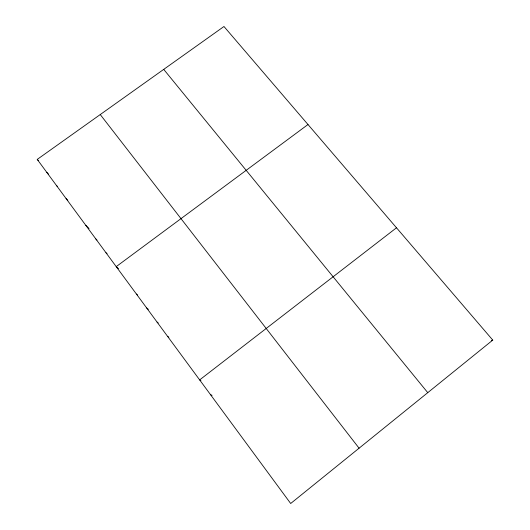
<?xml version="1.0" encoding="UTF-8"?>
<svg xmlns="http://www.w3.org/2000/svg" width="530" height="530" viewBox="0 0 530 530"><rect width="100%" height="100%" fill="white"/><g stroke="black" fill="none" stroke-linecap="round" stroke-linejoin="round"><path stroke-width="0.79" d="M492.761 340.101L290.685 503.5L37.239 159.404L223.971 26.5L492.761 340.101L491.356 340.677M396.5 227.787L199.651 379.911L200.916 380.507M307.996 124.53L116.216 266.636L118.541 268.71M210.595 394.764L212.086 395.287M167.526 336.292L168.871 337.239M157.046 322.068L158.258 322.975M146.678 307.99L148.347 309.315M136.415 294.057L137.601 295.044M105.974 252.731L107.067 253.731M95.844 238.97L96.983 240.05M85.82 225.363L89.04 228.463M66.084 198.565L67.827 200.307M56.365 185.374L57.465 186.487M46.753 172.323L48.462 174.078M37.239 159.404L38.319 160.53M163.724 69.384L427.763 392.657M100.249 114.559L359.082 448.194"/></g></svg>
